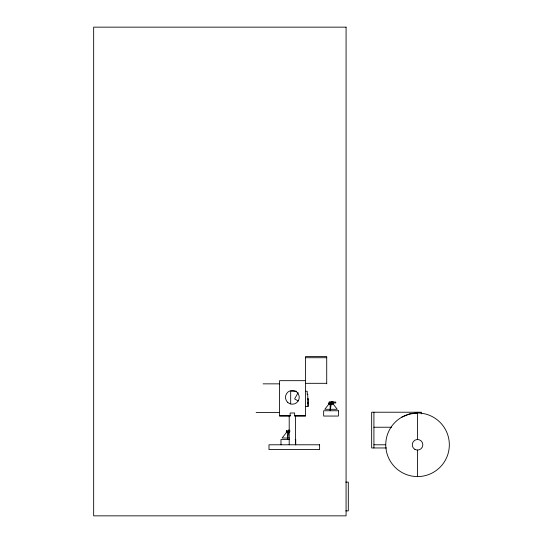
<?xml version="1.0" encoding="UTF-8"?>
<svg xmlns="http://www.w3.org/2000/svg" width="543" height="543" viewBox="0 0 543 543"><rect width="100%" height="100%" fill="white"/><g stroke="black" fill="none" stroke-linecap="round" stroke-linejoin="round"><path stroke-width="0.81" d="M288.543 432.608L287.512 439.484L287.43 432.608M331.223 403.883L330.192 410.759L330.103 403.883M298.161 392.65L294.618 398.908L298.175 400.924M289.914 431.699L286.324 431.699L286.344 432.608L282.122 438.018L289.297 438.018M329.119 402.974L329.119 402.03L335.757 402.03L335.757 402.974L329.004 402.974L329.024 403.883L324.795 409.293L337.264 409.293L333.063 403.883M401.65 417.248A31.793 31.793 0 0 1 449.339 444.785A31.793 31.793 0 0 1 401.65 472.315A31.793 31.793 0 0 1 401.65 417.248L409.313 414.071L417.547 412.992M305.526 357.722L326.716 357.722M305.526 380.67L279.557 380.67L279.557 416.169L290.132 416.169L290.132 412.992L294.632 412.992L294.632 416.169L305.526 416.169L305.526 356.568L326.716 356.568L326.716 383.847M305.526 383.317L326.716 383.317M263.09 383.847L279.557 383.847M296.471 391.265L290.681 391.265L290.681 403.904M305.526 391.265L307.216 391.265L307.216 394.347M307.216 394.232L307.725 394.232L307.962 403.381M307.725 398.433L308.152 398.433L308.152 406.429L305.526 406.429M307.725 399.383L308.152 399.383M307.725 402.56L308.152 402.56M329.024 403.435L329.391 403.435M333.049 403.435L332.628 403.883M329.004 403.883L333.049 403.883L333.049 402.974M256.14 412.463L279.557 412.463M279.557 415.639L290.444 415.639M294.632 415.639L305.526 415.639M373.917 427.232L391.537 427.232M289.914 430.755L286.439 430.755L286.487 432.608M286.324 432.608L289.629 432.608L289.629 431.699M289.473 439.484L280.982 439.484L280.982 444.785M295.148 439.484L295.725 439.484L295.725 444.785M373.917 444.785L385.659 444.785M386.501 447.961L371.656 447.961L371.656 412.225L421.327 412.225L421.327 413.888M345.769 482.123L348.307 482.123L348.307 510.882L345.769 510.882M417.547 412.225L417.547 439.484M417.547 450.079L417.547 476.578M373.917 412.225L373.917 447.961M332.954 402.03L332.934 401.453L331.115 401.453L331.115 402.03M332.934 402.974L332.9 403.883M332.676 401.453L332.676 402.03M332.676 402.974L332.676 403.883M332.309 401.453L332.309 402.03M332.309 402.974L332.309 403.883M331.848 401.453L331.848 402.03M331.848 402.974L331.848 403.883M331.339 401.453L331.339 402.03M331.339 402.974L331.339 403.883M330.802 402.974L330.802 403.883M330.287 402.974L330.287 403.883M329.818 402.974L329.818 403.883M329.418 402.03L329.438 403.883M329.16 402.974L329.16 403.883M329.133 403.435L329.133 403.883M307.962 402.56L307.962 406.429M295.562 416.169L295.562 444.785M289.629 430.755L289.629 430.185L288.442 430.185L288.442 430.755M289.202 416.169L289.202 444.785M288.659 430.185L288.659 430.755M288.659 431.699L288.659 432.608M288.129 431.699L288.129 432.608M287.614 431.699L287.614 432.608M287.145 431.699L287.145 432.608M286.745 430.755L286.758 432.608M346.074 27.15L93.661 27.15L93.661 515.85L346.074 515.85L346.074 27.15M338.404 410.759L323.662 410.759L323.662 416.053L338.404 416.053L338.404 410.759M319.61 444.785L268.995 444.785L268.995 449.563L319.61 449.563L319.61 444.785M414.893 449.373A5.301 5.301 0 0 0 422.841 444.785A5.301 5.301 0 0 0 414.893 440.197A5.301 5.301 0 0 0 414.893 449.373M287.783 402.478A6.889 6.889 0 0 0 299.105 398.718A6.889 6.889 0 0 0 290.179 390.79A6.889 6.889 0 0 0 287.783 402.478"/></g></svg>
